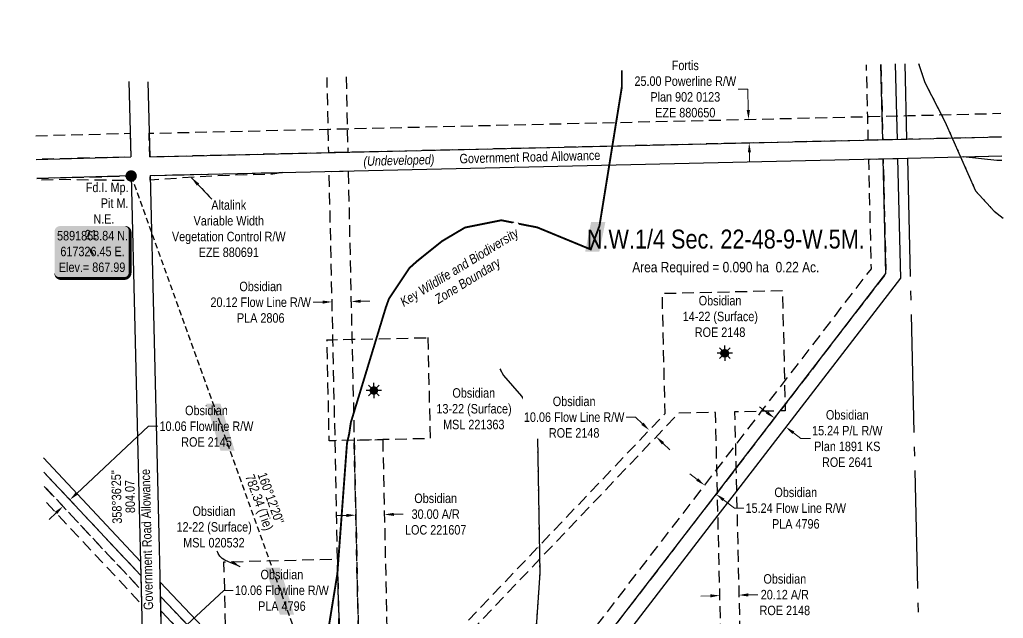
# Model space of a CAD drawing. Extents: x 617208 to 619769, y 5890137 to 5893146.
# Drawn here: x 617208 to 618249, y 5891401 to 5892034 of the extents above; entities that cross this region are included whole.
import ezdxf
from ezdxf.enums import TextEntityAlignment as Align

# ---------------------------------------------------------------- set-up
doc = ezdxf.new("R2010")
doc.units = 0
doc.header["$LTSCALE"] = 5
doc.header["$PDMODE"] = 35
doc.header["$PDSIZE"] = 1
for name, pattern in [('DASHDOT2', [12.7, 6.35, -3.175, 0, -3.175]), ('foc-ACCESSROAD', [3.75, 2.5, -1.25]), ('foc-FLOWLINE', [3.75, 2.5, -1.25]), ('foc-QUARTERLINE', [33, 25, -3, 2, -3]), ('foc-TIELINE', [1.875, 1.25, -0.625]), ('foc-WHEELTRACKS', [2, 0.4, -1.6])]:
    doc.linetypes.add(name, pattern=pattern)
doc.layers.get('Defpoints').update_dxf_attribs({"color": 9})
for name, color, linetype in [('AS-UNDERLAY-H', 141, 'Continuous'), ('AS-WILDLIFE', 131, 'DASHDOT2'), ('C-AR', 13, 'foc-ACCESSROAD'), ('C-FLOWLINE', 13, 'foc-FLOWLINE'), ('C-RW', 13, 'Continuous'), ('C-SYMBOL', 7, 'Continuous'), ('C-WS', 13, 'foc-ACCESSROAD'), ('C-WS-S', 8, 'Continuous'), ('DETAIL-T', 7, 'Continuous'), ('EZE', 7, 'Continuous'), ('F-EZE', 190, 'foc-FLOWLINE'), ('L-AREAREQUIRED', 7, 'Continuous'), ('L-BD', 7, 'Continuous'), ('L-MON', 1, 'Continuous'), ('L-MON-T', 1, 'Continuous'), ('L-ROAD-T', 7, 'Continuous'), ('L-SEC', 7, 'Continuous'), ('L-SECQ', 8, 'foc-QUARTERLINE'), ('L-TIE', 7, 'foc-TIELINE'), ('T-WATER-P3', 160, 'foc-WHEELTRACKS')]:
    doc.layers.add(name, color=color, linetype=linetype)
for name, color, linetype, lineweight in [('C-AR-T', 13, 'Continuous', 9), ('C-FLOWLINE-T', 13, 'Continuous', 9), ('C-RW-T', 13, 'Continuous', 9), ('C-WS-T', 13, 'Continuous', 9), ('F-EZE-T', 190, 'Continuous', 9), ('T-TEXT', 48, 'Continuous', 18)]:
    doc.layers.add(name, color=color, linetype=linetype, lineweight=lineweight)
doc.styles.add('100L', font='ARIALN.TTF', dxfattribs={"height": 11})
doc.styles.add('175L', font='ARIALN.TTF', dxfattribs={"height": 20})
doc.styles.add('240', font='ARIALN.TTF', dxfattribs={"height": 30})
doc.styles.add('80', font='ARIALN.TTF', dxfattribs={"height": 10})
doc.styles.add('80CG', font='ARIALN.TTF', dxfattribs={"height": 10})
doc.styles.add('80L', font='ARIALN.TTF', dxfattribs={"height": 10})
doc.styles.add('80LS', font='ARIALNI.TTF', dxfattribs={"height": 10})
doc.styles.add('foc-LtypeFont', font='ARIALN.TTF', dxfattribs={"height": 7.35})
doc.linetypes.add('foc-TOPO-flowdirection-NOLINE', pattern='A,0,[">",foc-LtypeFont,S=0.3,R=0,X=0,Y=-0.945],-20,[">",foc-LtypeFont,S=0.3,R=0,X=0,Y=-0.945],0', length=20)
doc.dimstyles.new('Compass 5 000', dxfattribs={"dimscale": 5, "dimtxt": 9, "dimasz": 2, "dimexe": 0.2, "dimexo": 0.0625, "dimgap": 0.5, "dimtad": 0, "dimtih": 1, "dimtoh": 1, "dimzin": 0, "dimdsep": 46, "dimtxsty": '80CG', "dimcen": 0.1, "dimse1": 1, "dimse2": 1, "dimclrd": 256, "dimclrt": 256, "dimaunit": 1, "dimadec": 4, "dimazin": 0, "dimtfac": 0.06, "dimtofl": 0, "dimtmove": 0, "dimatfit": 1, "dimfxl": 0.2, "dimtolj": 1, "dimtzin": 0, "dimlwd": -1, "dimarcsym": 0})

# ---------------------------------------------------------------- blocks, each defined once
blk = doc.blocks.new('*D440')
at = {"layer": 'C-FLOWLINE-T', "transparency": 16777216}
for p, q in [((617385.5, 5891394.2), (617424.4, 5891430.7)), ((617424.4, 5891430.7), (617434.4, 5891430.7)), ((617363.6, 5891373.6), (617356.3, 5891366.8))]:
    blk.add_line(p, q, dxfattribs=at)
for points in [[(617384.4, 5891395.4), (617386.6, 5891392.9), (617378.2, 5891387.3)], [(617362.4, 5891374.8), (617364.7, 5891372.4), (617370.9, 5891380.4)]]:
    blk.add_solid(points, dxfattribs=at)
at = {"layer": 'Defpoints', "color": 0, "transparency": 16777216}
for p in [(617208.5, 5891553.6), (617215.8, 5891560.5), (617378.2, 5891387.3)]:
    blk.add_point(p, dxfattribs=at)
at = {"layer": 'C-FLOWLINE-T', "transparency": 16777216, "insert": (617485.9, 5891430.7), "char_height": 10, "attachment_point": 5, "style": '80CG'}
blk.add_mtext('\\A1;Obsidian\\P10.06 Flowline R/W\\PPLA 4796', dxfattribs=at)
blk = doc.blocks.new('*D439')
at = {"layer": 'C-FLOWLINE-T', "transparency": 16777216}
for p, q in [((617268.9, 5891533.2), (617344.6, 5891604.2)), ((617344.6, 5891604.2), (617354.6, 5891604.2)), ((617247, 5891512.7), (617239.7, 5891505.8))]:
    blk.add_line(p, q, dxfattribs=at)
for points in [[(617267.8, 5891534.4), (617270.1, 5891532), (617261.6, 5891526.4)], [(617245.8, 5891513.9), (617248.1, 5891511.4), (617254.3, 5891519.5)]]:
    blk.add_solid(points, dxfattribs=at)
at = {"layer": 'Defpoints', "color": 0, "transparency": 16777216}
for p in [(617256.3, 5891532.1), (617248.9, 5891525.2), (617254.3, 5891519.5)]:
    blk.add_point(p, dxfattribs=at)
at = {"layer": 'C-FLOWLINE-T', "transparency": 16777216, "insert": (617406.1, 5891604.2), "char_height": 10, "attachment_point": 5, "style": '80CG'}
blk.add_mtext('\\A1;Obsidian\\P10.06 Flowline R/W\\PROE 2145', dxfattribs=at)
blk = doc.blocks.new('*D446')
at = {"layer": 'C-AR-T', "transparency": 16777216}
for p, q in [((617604.3, 5891511.1), (617614.3, 5891511.3)), ((617554.1, 5891510), (617544.1, 5891509.7))]:
    blk.add_line(p, q, dxfattribs=at)
for points in [[(617554.1, 5891511.6), (617554.2, 5891508.3), (617564.1, 5891510.2)], [(617604.3, 5891512.7), (617604.4, 5891509.4), (617594.3, 5891510.9)]]:
    blk.add_solid(points, dxfattribs=at)
at = {"layer": 'Defpoints', "color": 0, "transparency": 16777216}
for p in [(617564, 5891516.1), (617594.2, 5891516.8), (617594.3, 5891510.9)]:
    blk.add_point(p, dxfattribs=at)
at = {"layer": 'C-AR-T', "transparency": 16777216, "insert": (617648.6, 5891511.3), "char_height": 10, "attachment_point": 5, "style": '80CG'}
blk.add_mtext('\\A1;Obsidian\\P30.00 A/R\\PLOC 221607', dxfattribs=at)
blk = doc.blocks.new('*D447')
at = {"layer": 'C-FLOWLINE-T', "transparency": 16777216}
for p, q in [((617529, 5891735.5), (617519, 5891735.3)), ((617569.1, 5891736.4), (617579.1, 5891736.6))]:
    blk.add_line(p, q, dxfattribs=at)
for points in [[(617529, 5891737.1), (617529, 5891733.8), (617539, 5891735.7)], [(617569.1, 5891738), (617569.2, 5891734.7), (617559.1, 5891736.1)]]:
    blk.add_solid(points, dxfattribs=at)
at = {"layer": 'Defpoints', "color": 0, "transparency": 16777216}
for p in [(617538.9, 5891738), (617539, 5891735.7), (617559.1, 5891738.5)]:
    blk.add_point(p, dxfattribs=at)
at = {"layer": 'C-FLOWLINE-T', "transparency": 16777216, "insert": (617463.5, 5891735.3), "char_height": 10, "attachment_point": 5, "style": '80CG'}
blk.add_mtext('\\A1;Obsidian\\P20.12 Flow Line R/W\\PPLA 2806', dxfattribs=at)
blk = doc.blocks.new('*D448')
at = {"layer": 'Defpoints', "color": 0, "transparency": 16777216}
for p in [(617979.6, 5891928.7), (617899.5, 5891926.6), (617900.1, 5891901.7)]:
    blk.add_point(p, dxfattribs=at)
at = {"layer": 'F-EZE-T', "transparency": 16777216}
for p, q in [((617978.8, 5891960.7), (617968.8, 5891960.7)), ((617979.4, 5891938.7), (617978.8, 5891960.7)), ((617980.5, 5891893.7), (617980.8, 5891883.7))]:
    blk.add_line(p, q, dxfattribs=at)
for points in [[(617981.1, 5891938.7), (617977.7, 5891938.6), (617979.6, 5891928.7)], [(617982.2, 5891893.7), (617978.9, 5891893.7), (617980.3, 5891903.7)]]:
    blk.add_solid(points, dxfattribs=at)
at = {"layer": 'F-EZE-T', "transparency": 16777216, "insert": (617912.7, 5891960.7), "char_height": 10, "attachment_point": 5, "style": '80CG'}
blk.add_mtext('\\A1;Fortis\\P25.00 Powerline R/W\\PPlan 902 0123\\PEZE 880650', dxfattribs=at)
blk = doc.blocks.new('*D450')
at = {"layer": 'C-FLOWLINE-T', "transparency": 16777216}
for p, q in [((617925.3, 5891547.9), (617917.4, 5891554)), ((617953.2, 5891526.4), (617964.6, 5891517.6)), ((617964.6, 5891517.6), (617974.6, 5891517.6))]:
    blk.add_line(p, q, dxfattribs=at)
for points in [[(617926.3, 5891549.2), (617924.3, 5891546.6), (617933.2, 5891541.8)], [(617954.2, 5891527.7), (617952.2, 5891525.1), (617945.3, 5891532.5)]]:
    blk.add_solid(points, dxfattribs=at)
at = {"layer": 'Defpoints', "color": 0, "transparency": 16777216}
for p in [(617933.2, 5891541.8), (617855.9, 5891441.4), (617868, 5891432.1)]:
    blk.add_point(p, dxfattribs=at)
at = {"layer": 'C-FLOWLINE-T', "transparency": 16777216, "insert": (618029.6, 5891517.6), "char_height": 10, "attachment_point": 5, "style": '80CG'}
blk.add_mtext('\\A1;Obsidian\\P15.24 Flow Line R/W\\PPLA 4796', dxfattribs=at)
blk = doc.blocks.new('*D453')
at = {"layer": 'C-FLOWLINE-T', "transparency": 16777216}
for p, q in [((617860.1, 5891613.8), (617850.1, 5891613.8)), ((617867.3, 5891606.9), (617860.1, 5891613.8)), ((617889.1, 5891586.2), (617896.4, 5891579.3))]:
    blk.add_line(p, q, dxfattribs=at)
for points in [[(617868.5, 5891608.1), (617866.2, 5891605.7), (617874.6, 5891600)], [(617890.3, 5891587.4), (617888, 5891585), (617881.9, 5891593.1)]]:
    blk.add_solid(points, dxfattribs=at)
at = {"layer": 'Defpoints', "color": 0, "transparency": 16777216}
for p in [(617874.6, 5891600), (617855.8, 5891580.3), (617863.1, 5891573.4)]:
    blk.add_point(p, dxfattribs=at)
at = {"layer": 'C-FLOWLINE-T', "transparency": 16777216, "insert": (617795.1, 5891613.8), "char_height": 10, "attachment_point": 5, "style": '80CG', "bg_fill": 3, "box_fill_scale": 1.1, "bg_fill_color": 256, "bg_fill_true_color": 13158600, "bg_fill_transparency": 0}
blk.add_mtext('\\A1;Obsidian\\P10.06 Flow Line R/W\\PROE 2148', dxfattribs=at)
blk = doc.blocks.new('*D454')
at = {"layer": 'C-AR-T', "transparency": 16777216}
for p, q in [((617939.3, 5891425), (617929.3, 5891424.7)), ((617979.4, 5891425.9), (617989.4, 5891426.1))]:
    blk.add_line(p, q, dxfattribs=at)
for points in [[(617939.2, 5891426.6), (617939.3, 5891423.3), (617949.3, 5891425.2)], [(617979.4, 5891427.6), (617979.5, 5891424.2), (617969.4, 5891425.7)]]:
    blk.add_solid(points, dxfattribs=at)
at = {"layer": 'Defpoints', "color": 0, "transparency": 16777216}
for p in [(617949.1, 5891431.8), (617969.3, 5891432.3), (617969.4, 5891425.7)]:
    blk.add_point(p, dxfattribs=at)
at = {"layer": 'C-AR-T', "transparency": 16777216, "insert": (618018, 5891426.1), "char_height": 10, "attachment_point": 5, "style": '80CG'}
blk.add_mtext('\\A1;Obsidian\\P20.12 A/R\\PROE 2148', dxfattribs=at)
blk = doc.blocks.new('*D455')
at = {"layer": 'C-RW-T', "transparency": 16777216}
for p, q in [((617999.1, 5891618.8), (617991.2, 5891624.9)), ((618027.1, 5891597.3), (618035, 5891591.2)), ((618035, 5891591.2), (618045, 5891591.2))]:
    blk.add_line(p, q, dxfattribs=at)
for points in [[(618000.2, 5891620.1), (617998.1, 5891617.5), (618007.1, 5891612.7)], [(618028.1, 5891598.6), (618026, 5891596), (618019.1, 5891603.4)]]:
    blk.add_solid(points, dxfattribs=at)
at = {"layer": 'Defpoints', "color": 0, "transparency": 16777216}
for p in [(618046.2, 5891663.6), (618058.3, 5891654.3), (618019.1, 5891603.4)]:
    blk.add_point(p, dxfattribs=at)
at = {"layer": 'C-RW-T', "transparency": 16777216, "insert": (618084.1, 5891591.2), "char_height": 10, "attachment_point": 5, "style": '80CG'}
blk.add_mtext('\\A1;Obsidian\\P15.24 P/L R/W\\PPlan 1891 KS\\PROE 2641', dxfattribs=at)
blk = doc.blocks.new('GAS')
h = blk.add_hatch(color=255)
h.dxf.hatch_style = 1
edge = h.paths.add_edge_path()
edge.add_arc((0, 0), 0.9, 0, 360)
for p, q in [((-0.81, 0), (-1.62, 0)), ((-0.57, 0.57), (-1.14, 1.14)), ((0, 0.81), (0, 1.62)), ((0.57, 0.57), (1.14, 1.14)), ((1.62, 0), (0.81, 0)), ((-0.57, -0.57), (-1.14, -1.14)), ((0, -0.81), (0, -1.62)), ((1.14, -1.14), (0.57, -0.57))]:
    blk.add_line(p, q)
blk.add_circle((0, 0), 0.8)
blk = doc.blocks.new('fdia')
at = {"color": 255, "const_width": 1}
blk.add_lwpolyline([(-0.5, 0, 1), (0.5, 0, 1)], format="xyb", close=True, dxfattribs=at)
blk = doc.blocks.new('Fdiaa')
blk.add_blockref('fdia', (0, 0))
blk = doc.blocks.new('fdib')
at = {"color": 1, "const_width": 1.6}
blk.add_lwpolyline([(-0.4, 0, 1), (0.4, 0, 1)], format="xyb", close=True, dxfattribs=at)
at = {"color": 1}
blk.add_circle((0, 0), 0.8, dxfattribs=at)
blk = doc.blocks.new('Fdibb')
blk.add_blockref('fdib', (0, 0))
blk = doc.blocks.new('fdicc')
for name in ['Fdibb', 'Fdiaa']:
    blk.add_blockref(name, (0, 0))
blk = doc.blocks.new('FDI')
blk.add_blockref('fdicc', (0, 0))
blk = doc.blocks.new('*U478')
h = blk.add_hatch(color=254)
edge = h.paths.add_edge_path()
edge.add_line((-34, -28.5), (34, -28.5))
edge.add_arc((34, -22.5), 6, 270, 360)
edge.add_line((40, -22.5), (40, 21))
edge.add_arc((34, 21), 6, 0, 90)
edge.add_line((34, 27), (-34, 27))
edge.add_arc((-34, 21), 6, 90, 180)
edge.add_line((-40, 21), (-40, -22.5))
edge.add_arc((-34, -22.5), 6, 180, 270)
at = {"color": 1, "flags": 128}
blk.add_lwpolyline([(-34, -28.5, 3, 3, 0), (34, -28.5, 3, 3, 0.414214), (40, -22.5, 3, 3, 0), (40, 21, 3, 0, 0.414214), (34, 27, 0, 0, 0), (-34, 27, 0, 0, 0.414214), (-40, 21, 0, 0, 0), (-40, -22.5, 0, 3, 0.414214)], format="xyseb", close=True, dxfattribs=at)
blk.add_lwpolyline([(-2.2, -1.4, 0, 10, 0), (0, 0, 5, 5, 0)], format="xyseb", dxfattribs=at)
at = {"color": 1, "style": '80'}
blk.add_attdef('ENTER_TEXT_001', (-36, -5), '', height=10, dxfattribs=at)

msp = doc.modelspace()

# ---------------------------------------------------------------- hatches: boundary and pattern name
at = {"layer": 'AS-UNDERLAY-H'}
h = msp.add_hatch(color=256, dxfattribs=at)
h.dxf.hatch_style = 1
h.paths.add_polyline_path([(617813.046, 5891820.031), (617828.09, 5891820.031), (617821.812, 5891788.77), (617806.768, 5891788.77)])
h = msp.add_hatch(color=256, dxfattribs=at)
h.dxf.hatch_style = 1
h.paths.add_polyline_path([(617405.832, 5891628.095), (617420.876, 5891628.095), (617435.991, 5891578.308), (617420.947, 5891578.308)])
h = msp.add_hatch(color=256, dxfattribs=at)
h.dxf.hatch_style = 1
h.paths.add_polyline_path([(617468.727, 5891454.632), (617483.77, 5891454.632), (617498.886, 5891404.846), (617483.842, 5891404.846)])

# ---------------------------------------------------------------- linework, layer by layer
at = {"layer": 'AS-WILDLIFE', "const_width": 2, "flags": 128}
msp.add_lwpolyline([(617243.581, 5891164.773), (617416.894, 5891194.561), (617477.666, 5891216.951), (617516.863, 5891277.254), (617544.543, 5891447.946), (617554.805, 5891586.489), (617557.015, 5891595.786), (617558.864, 5891608.218), (617595.906, 5891729.926), (617599.186, 5891739.079), (617620.863, 5891771.521), (617629.104, 5891778.897), (617655.563, 5891800.064), (617679.764, 5891814.365), (617718.032, 5891821.977), (617756.107, 5891814.445), (617812.685, 5891791.148), (617821.934, 5891816.252), (617845.574, 5891962.823), (617845.574, 5891980.364)], dxfattribs=at)
at = {"layer": 'C-AR', "flags": 128}
msp.add_lwpolyline([(617592.566, 5891590.076), (617598.221, 5891335.007), (617568.033, 5891334.298), (617562.376, 5891589.406), (617592.566, 5891590.076)], close=True, dxfattribs=at)
at = {"layer": 'C-FLOWLINE', "flags": 128}
for points in [[(618119.681, 5891986.85), (618120.987, 5891931.977), (618121.582, 5891906.988), (618106.337, 5891906.632), (618105.742, 5891931.621), (618104.437, 5891986.489)], [(617553.859, 5891973.462), (617555.071, 5891918.794), (617555.625, 5891893.807), (617535.5, 5891893.339), (617534.946, 5891918.326), (617533.734, 5891972.985)], [(617234.439, 5891540.653), (617337.095, 5891431.156), (617337.462, 5891416.053), (617234.806, 5891525.546)]]:
    msp.add_lwpolyline(points, dxfattribs=at)
for points in [[(617568.033, 5891334.298), (617547.915, 5891333.788), (617544.668, 5891463.83), (617542.249, 5891588.96), (617539.883, 5891695.674), (617535.938, 5891873.623), (617556.063, 5891874.079), (617560.009, 5891696.12), (617562.376, 5891589.406), (617568.033, 5891334.298)], [(617496.975, 5891263.527), (617497.394, 5891245.667), (617497.631, 5891235.604), (617497.867, 5891225.541), (617498.106, 5891215.739), (617498.358, 5891205.416), (617488.294, 5891205.189), (617488.043, 5891215.481), (617487.804, 5891225.302), (617487.568, 5891235.376), (617471.086, 5891235.004), (617454.462, 5891234.63), (617390.456, 5891233.194), (617366.094, 5891232.647), (617362.041, 5891232.557), (617361.962, 5891235.803), (617361.796, 5891242.62), (617377.667, 5891242.976), (617449.434, 5891244.589), (617466.058, 5891244.962), (617487.332, 5891245.441), (617487.003, 5891259.407), (617442.176, 5891306.335), (617431.534, 5891317.476), (617358.113, 5891394.024), (617357.746, 5891409.123), (617437.194, 5891326.11), (617447.84, 5891314.965), (617496.975, 5891263.527)]]:
    msp.add_lwpolyline(points, close=True, dxfattribs=at)
at = {"layer": 'C-RW'}
for points in [[(618134.909, 5891987.21), (618136.215, 5891932.332), (618136.811, 5891907.343), (618121.582, 5891906.988), (618120.987, 5891931.977), (618119.681, 5891986.85)], [(617785.097, 5891324.48), (617946.718, 5891534.337), (617966.268, 5891559.721), (618013.045, 5891620.461), (618018.308, 5891627.296), (618124.962, 5891765.785), (618122.059, 5891886.884), (618137.29, 5891887.24), (618140.321, 5891760.76), (617966.84, 5891535.5), (617947.287, 5891510.111), (617835.04, 5891364.361)], [(617233.704, 5891570.859), (617336.36, 5891461.357), (617336.728, 5891446.264), (617234.071, 5891555.763)], [(617357.379, 5891424.224), (617357.012, 5891439.327)]]:
    msp.add_lwpolyline(points, dxfattribs=at)
at = {"layer": 'C-RW', "flags": 128}
msp.add_lwpolyline([(617357.379, 5891424.224), (617514.611, 5891259.623), (617577.28, 5891129.609), (617586.339, 5891133.976), (617523.67, 5891263.99), (617357.012, 5891439.327)], dxfattribs=at)
at = {"layer": 'C-WS', "flags": 128}
for points in [[(617640.338, 5891697.902), (617642.705, 5891591.188), (617592.566, 5891590.076), (617562.376, 5891589.406), (617542.249, 5891588.96), (617535.99, 5891588.821), (617533.624, 5891695.535), (617539.883, 5891695.674), (617560.009, 5891696.12), (617640.338, 5891697.902)], [(617459.423, 5891331.582), (617448.389, 5891343.191), (617427.008, 5891365.685), (617424.638, 5891460.84), (617544.668, 5891463.83), (617547.915, 5891333.788), (617495.309, 5891332.476), (617459.423, 5891331.582)], [(617496.622, 5891278.456), (617496.975, 5891263.527), (617447.84, 5891314.965), (617437.194, 5891326.11), (617357.746, 5891409.123), (617357.379, 5891424.224), (617442.852, 5891334.745), (617453.524, 5891323.573), (617496.622, 5891278.456)]]:
    msp.add_lwpolyline(points, close=True, dxfattribs=at)
msp.add_lwpolyline([(617234.071, 5891555.763), (617336.728, 5891446.264), (617337.095, 5891431.156), (617234.439, 5891540.653)], dxfattribs=at)
at = {"layer": 'EZE'}
msp.add_lwpolyline([(618247.75, 5891885.159), (618242.43, 5891885.029), (618206.774, 5891888.959), (618247.637, 5891889.983)], dxfattribs=at)
at = {"layer": 'F-EZE', "flags": 128}
for points in [[(618247.165, 5891910.089), (618148.734, 5891907.622), (618138.354, 5891907.379), (618123.124, 5891907.023), (618107.88, 5891906.668), (617557.168, 5891893.843), (617537.043, 5891893.375), (617346.069, 5891888.944), (617345.464, 5891913.928), (617536.489, 5891918.362), (617556.614, 5891918.83), (618107.285, 5891931.657), (618122.53, 5891932.013), (618137.758, 5891932.368), (618148.142, 5891932.609), (618246.578, 5891935.076)], [(617225.422, 5891911.387), (617325.355, 5891913.932), (617325.962, 5891888.946), (617226.03, 5891886.396)], [(617226.519, 5891866.292), (617326.45, 5891868.843), (617326.565, 5891863.94), (617248.168, 5891864.989), (617226.566, 5891864.355)]]:
    msp.add_lwpolyline(points, dxfattribs=at)
msp.add_lwpolyline([(617486.566, 5891872.504), (617476.479, 5891870.564), (617416.903, 5891869.116), (617346.669, 5891864.428), (617346.553, 5891869.332), (617486.566, 5891872.504)], close=True, dxfattribs=at)
at = {"layer": 'L-SEC'}
msp.add_line((617226.03, 5891886.405), (617325.962, 5891888.949), dxfattribs=at)
at = {"layer": 'L-SEC', "flags": 128}
for points in [[(617324.062, 5891968.571), (617325.988, 5891889.031)], [(617344.142, 5891968.499), (617346.077, 5891888.944)], [(617346.069, 5891888.944), (618147.182, 5891907.593), (618247.165, 5891910.099)], [(617346.553, 5891869.332), (618147.668, 5891887.482), (618247.637, 5891889.988)], [(617326.45, 5891868.843), (617226.519, 5891866.298)], [(617326.45, 5891868.843), (617345.993, 5891065.3)], [(617346.553, 5891869.332), (617366.096, 5891065.789)]]:
    msp.add_lwpolyline(points, dxfattribs=at)
at = {"layer": 'L-SECQ', "flags": 128}
for points in [[(618147.182, 5891907.593), (618145.288, 5891987.456)], [(618147.668, 5891887.482), (618165.828, 5891114.106)]]:
    msp.add_lwpolyline(points, dxfattribs=at)
at = {"layer": 'L-TIE', "flags": 128}
msp.add_lwpolyline([(617326.45, 5891868.843), (617591.296, 5891132.999)], dxfattribs=at)
at = {"layer": 'T-WATER-P3', "flags": 128}
for points in [[(618159.524, 5891987.793), (618166.15, 5891967.783), (618187.352, 5891926.358), (618219.812, 5891853.076), (618239.324, 5891831.676), (618249.184, 5891824.092)], [(617716.533, 5891665.066), (617720.39, 5891657.709), (617739.551, 5891636.01), (617747.343, 5891623.914), (617753.618, 5891610.132), (617756.219, 5891592.493), (617758.733, 5891448.891), (617754.849, 5891392.224), (617751.085, 5891375.55), (617745.576, 5891360.451), (617738.517, 5891327.795), (617738.576, 5891317.795), (617757.467, 5891245.897), (617779.8, 5891186.036), (617782.822, 5891167.989), (617783.736, 5891148.304), (617788.586, 5891112.726), (617789.356, 5891054.414), (617801.092, 5891026.006), (617796.519, 5891011.692), (617795.745, 5890993.583), (617801.679, 5890978.966), (617812.909, 5890970.664), (617846.426, 5890963.732), (617883.557, 5890964.564), (617893.557, 5890959.95)]]:
    msp.add_lwpolyline(points, dxfattribs=at)
at = {"layer": 'T-WATER-P3', "linetype": 'foc-TOPO-flowdirection-NOLINE', "flags": 128}
for points in [[(618159.524, 5891987.793), (618166.15, 5891967.783), (618187.352, 5891926.358), (618219.812, 5891853.076), (618239.324, 5891831.676), (618249.184, 5891824.092)], [(617716.533, 5891665.066), (617720.39, 5891657.709), (617739.551, 5891636.01), (617747.343, 5891623.914), (617753.618, 5891610.132), (617756.219, 5891592.493), (617758.733, 5891448.891), (617754.849, 5891392.224), (617751.085, 5891375.55), (617745.576, 5891360.451), (617738.517, 5891327.795), (617738.576, 5891317.795), (617757.467, 5891245.897), (617779.8, 5891186.036), (617782.822, 5891167.989), (617783.736, 5891148.304), (617788.586, 5891112.726), (617789.356, 5891054.414), (617801.092, 5891026.006), (617796.519, 5891011.692), (617795.745, 5890993.583), (617801.679, 5890978.966), (617812.909, 5890970.664), (617846.426, 5890963.732), (617883.557, 5890964.564), (617893.557, 5890959.95)]]:
    msp.add_lwpolyline(points, dxfattribs=at)

# ---------------------------------------------------------------- block references
at = {"layer": 'C-WS-S', "color": 3, "xscale": 4.99817045, "yscale": 4.99817045, "zscale": 4.99817045}
for p in [(617954.466, 5891681.421), (617583.184, 5891642.01)]:
    msp.add_blockref('GAS', p, dxfattribs=at)
at = {"layer": 'DETAIL-T', "color": 2}
ref = msp.add_blockref('*U478', (617285.316, 5891788.944), dxfattribs=dict(at, xscale=0.99963409, yscale=0.99963409, zscale=0.99963409))
ref.add_attrib('ENTER_TEXT_001', '5891868.84 N.', (617248.01, 5891800.712), dxfattribs={"layer": '0', "color": 1, "height": 9.99634, "style": '80'})
ref.add_attrib('ENTER_TEXT_002', '617326.45 E.', (617251.532, 5891784.011), dxfattribs={"layer": '0', "color": 1, "height": 9.99634, "style": '80'})
ref.add_attrib('ENTER_TEXT_003', 'Elev.= 867.99', (617249.94, 5891767.309), dxfattribs={"layer": '0', "color": 1, "height": 9.99634, "style": '80'})
at = {"layer": 'L-MON', "color": 3, "xscale": 5.000000000000007, "yscale": 5.000000000000007, "zscale": 5.000000000000007}
msp.add_blockref('FDI', (617326.45, 5891868.843), dxfattribs=at)

# ---------------------------------------------------------------- texts
at = {"layer": 'C-SYMBOL', "color": 3, "style": '175L'}
msp.add_text('N.W.1/4 Sec. 22-48-9-W.5M.', height=20, dxfattribs=at).set_placement((617955.566, 5891786.133), align=Align.BOTTOM_CENTER)
at = {"layer": 'C-WS-T', "char_height": 10, "attachment_point": 1, "style": '80L'}
for s, insert in [('\\pi17.5807;Obsidian\\P\\pi0.66392;14-22 (Surface)\\P\\pi13.45041;ROE 2148', (617909.306, 5891742.002)), ('\\pi17.5807;Obsidian\\P\\pi0.66392;13-22 (Surface)\\P\\pi7.71371;MSL 221363', (617648.719, 5891644.42)), ('\\pi17.5807;Obsidian\\P\\pi0.66392;12-22 (Surface)\\P\\pi7.74441;MSL 020532', (617373.779, 5891519.469))]:
    msp.add_mtext_dynamic_manual_height_columns(s, width=78.99495, gutter_width=50, heights=[0], dxfattribs=dict(at, insert=insert))
at = {"layer": 'F-EZE-T', "insert": (617429.694, 5891813.069), "char_height": 9.99621, "width": 120.23856, "attachment_point": 5, "style": '80CG'}
msp.add_mtext('\\A1;Altalink\\PVariable Width\\PVegetation Control R/W\\PEZE 880691', dxfattribs=at)
at = {"layer": 'L-AREAREQUIRED', "color": 5, "style": '100L'}
msp.add_text('Area Required = 0.090 ha  0.22 Ac.', height=11, dxfattribs=at).set_placement((617955.566, 5891763.633), align=Align.BOTTOM_CENTER)
at = {"layer": 'L-BD', "style": '80L'}
for s, height, rotation, p in [("358°36'25''", 9.99634, 91.3932, (617310.953, 5891529.566)), ('782.34 (Tie)', 9.99634, 289.7949, (617460.895, 5891523.346)), ("160°12'20''", 9.99634, 289.7949, (617474.298, 5891528.17)), ('804.07', 9.9963, 91.3932, (617325.194, 5891529.913))]:
    msp.add_text(s, height=height, rotation=rotation, dxfattribs=at).set_placement(p, align=Align.MIDDLE)
at = {"layer": 'L-MON-T', "insert": (617277.405, 5891861.776), "char_height": 10, "attachment_point": 1, "style": '80L'}
msp.add_mtext_dynamic_manual_height_columns('\\pi1.0618;Fd.I. Mp. \\P\\pi16.90764;Pit M.\\P\\pi9.09727;N.E. 21', width=44.3292, gutter_width=50, heights=[0], dxfattribs=at)
at = {"layer": 'L-ROAD-T', "style": '80L'}
for rotation, p in [(1.455025, (617748.3, 5891888.959)), (91.343945, (617342.972, 5891484.541))]:
    msp.add_text('Government Road Allowance', height=10, rotation=rotation, dxfattribs=at).set_placement(p, align=Align.MIDDLE_CENTER)
at = {"layer": 'T-TEXT', "style": '80LS'}
msp.add_text('(Undeveloped)', height=10, rotation=1.455025, dxfattribs=at).set_placement((617609.709, 5891885.406), align=Align.MIDDLE_CENTER)

# ---------------------------------------------------------------- dimensions: what is measured, and where the dimension line sits
at = {"layer": 'C-AR-T'}
for p1, p2, distance, text, picture, middle in [((617564.001, 5891516.103), (617594.191, 5891516.772), -5.922, 'Obsidian\\P30.00 A/R\\PLOC 221607', '*D446', (617648.618, 5891511.295)), ((617949.128, 5891431.783), (617969.282, 5891432.259), -6.59, 'Obsidian\\P20.12 A/R\\PROE 2148', '*D454', (618017.979, 5891426.144))]:
    dim = msp.add_aligned_dim(p1=p1, p2=p2, distance=distance, text=text, dimstyle='Compass 5 000', dxfattribs=at)
    dim.commit()
    dim.dimension.update_dxf_attribs({"geometry": picture, "text_midpoint": middle})
at = {"layer": 'C-FLOWLINE-T'}
dim = msp.add_aligned_dim(p1=(617559.07, 5891738.484), p2=(617538.944, 5891738.038), distance=2.341, text='Obsidian\\P20.12 Flow Line R/W\\PPLA 2806', dimstyle='Compass 5 000', dxfattribs=at)
dim.commit()
dim.dimension.update_dxf_attribs({"geometry": '*D447', "text_midpoint": (617463.547, 5891735.254)})
for base, p1, p2, angle, text, picture, middle in [((617254.278, 5891519.491), (617256.26, 5891532.096), (617248.916, 5891525.211), 223.153188, 'Obsidian\\P10.06 Flowline R/W\\PROE 2145', '*D439', (617406.076, 5891604.153)), ((617378.198, 5891387.314), (617208.476, 5891553.63), (617215.819, 5891560.514), 43.153188, 'Obsidian\\P10.06 Flowline R/W\\PPLA 4796', '*D440', (617485.936, 5891430.67))]:
    dim = msp.add_linear_dim(base=base, p1=p1, p2=p2, angle=angle, text=text, dimstyle='Compass 5 000', dxfattribs=at)
    dim.commit()
    dim.dimension.update_dxf_attribs({"geometry": picture, "text_midpoint": middle, "dimtype": 161})
at = {"layer": 'C-RW-T'}
dim = msp.add_linear_dim(base=(618019.142, 5891603.412), p1=(618046.229, 5891663.551), p2=(618058.298, 5891654.256), angle=322.398759, text='Obsidian\\P15.24 P/L R/W\\PPlan 1891 KS\\PROE 2641', dimstyle='Compass 5 000', dxfattribs=at)
dim.commit()
dim.dimension.update_dxf_attribs({"geometry": '*D455', "text_midpoint": (618084.073, 5891591.209), "dimtype": 161})
at = {"layer": 'F-EZE-T'}
dim = msp.add_linear_dim(base=(617979.641, 5891928.684), p1=(617900.089, 5891901.666), p2=(617899.455, 5891926.647), angle=91.455153, text='Fortis\\P25.00 Powerline R/W\\PPlan 902 0123\\PEZE 880650', dimstyle='Compass 5 000', dxfattribs=at)
dim.commit()
dim.dimension.update_dxf_attribs({"geometry": '*D448', "text_midpoint": (617912.74, 5891960.693), "dimtype": 161})

# ---------------------------------------------------------------- leaders
at = {"layer": 'C-WS-T', "path_type": 1}
msp.add_leader([(617441.868, 5891455.501), (617418.536, 5891469.531), (617417.563, 5891472.206)], dimstyle='Compass 5 000', override={"dimgap": 0.5, "dimtad": 0}, dxfattribs=at)
at = {"layer": 'F-EZE-T', "path_type": 1}
msp.add_leader([(617390.293, 5891866.915), (617411.791, 5891844.199)], dimstyle='Compass 5 000', override={"dimgap": 0.5, "dimtad": 0}, dxfattribs=at)

# ---------------------------------------------------------------- next in the draw order: texts
at = {"layer": 'AS-WILDLIFE', "insert": (617678.682, 5891763.911), "char_height": 10, "attachment_point": 5, "rotation": 31.621507, "style": '240', "bg_fill": 2}
msp.add_mtext_dynamic_manual_height_columns('{\\fArial Narrow|b0|i1|c0|p34;Key Wildlife and Biodiversity \\PZone Boundary}', width=144.69754, gutter_width=45, heights=[0], dxfattribs=at)

# ---------------------------------------------------------------- next in the draw order: linework, layer by layer
at = {"layer": 'C-FLOWLINE', "flags": 128}
msp.add_lwpolyline([(617671.566, 5891220.177), (617659.387, 5891208.988), (617650.805, 5891208.868), (617636.347, 5891208.528), (617648.384, 5891219.586), (617658.752, 5891229.111), (617773.815, 5891334.823), (617946.147, 5891558.59), (617965.693, 5891583.97), (617993.443, 5891620.002), (618017.738, 5891651.547), (618109.589, 5891770.813), (618106.814, 5891886.528), (618122.059, 5891886.884), (618124.962, 5891765.785), (618018.308, 5891627.296), (618013.045, 5891620.461), (617966.268, 5891559.721), (617946.718, 5891534.337), (617785.097, 5891324.48), (617681.87, 5891229.642), (617673.715, 5891222.151), (617671.566, 5891220.177)], close=True, dxfattribs=at)
at = {"layer": 'C-WS', "flags": 128}
msp.add_lwpolyline([(618018.308, 5891627.296), (618018.465, 5891620.591), (618013.045, 5891620.461), (617993.443, 5891620.002), (617964.857, 5891619.33), (617965.693, 5891583.97), (617966.268, 5891559.721), (617966.84, 5891535.5), (617969.954, 5891403.836), (617973.871, 5891235.789), (618162.873, 5891239.93), (618163.042, 5891232.756), (618163.32, 5891220.912), (618163.346, 5891219.808), (618097.493, 5891218.373), (618022.42, 5891216.736), (618002.441, 5891216.301), (617939.41, 5891214.926), (617682.21, 5891209.266), (617677.021, 5891209.151), (617659.387, 5891208.988), (617650.805, 5891208.868), (617636.347, 5891208.528), (617625.48, 5891208.272), (617625.229, 5891218.991), (617625.184, 5891220.878), (617625.007, 5891228.398), (617658.752, 5891229.111), (617681.87, 5891229.642), (617704.869, 5891230.086), (617823.701, 5891232.599), (617953.745, 5891235.349), (617950.688, 5891365.386), (617947.287, 5891510.111), (617946.718, 5891534.337), (617946.147, 5891558.59), (617944.73, 5891618.857), (617905.547, 5891617.936), (617622.827, 5891321.167), (617622.492, 5891335.409), (617891.326, 5891617.602), (617888.338, 5891744.74), (618015.477, 5891747.729), (618017.738, 5891651.547), (618018.308, 5891627.296)], close=True, dxfattribs=at)

# ---------------------------------------------------------------- next in the draw order: dimensions: what is measured, and where the dimension line sits
at = {"layer": 'C-FLOWLINE-T'}
dim = msp.add_linear_dim(base=(617874.584, 5891600.028), p1=(617863.103, 5891573.383), p2=(617855.815, 5891580.326), angle=136.388758, text='Obsidian\\P10.06 Flow Line R/W\\PROE 2148', dimstyle='Compass 5 000', override={"dimtfill": 1}, dxfattribs=at)
dim.commit()
dim.dimension.update_dxf_attribs({"geometry": '*D453', "text_midpoint": (617795.104, 5891613.824), "dimtype": 161})

# ---------------------------------------------------------------- next in the draw order: dimensions: what is measured, and where the dimension line sits
dim = msp.add_linear_dim(base=(617933.225, 5891541.811), p1=(617868.013, 5891432.143), p2=(617855.931, 5891441.448), angle=142.398661, text='Obsidian\\P15.24 Flow Line R/W\\PPLA 4796', dimstyle='Compass 5 000', dxfattribs=at)
dim.commit()
dim.dimension.update_dxf_attribs({"geometry": '*D450', "text_midpoint": (618029.632, 5891517.623), "dimtype": 161})

doc.saveas('drawing.dxf')
